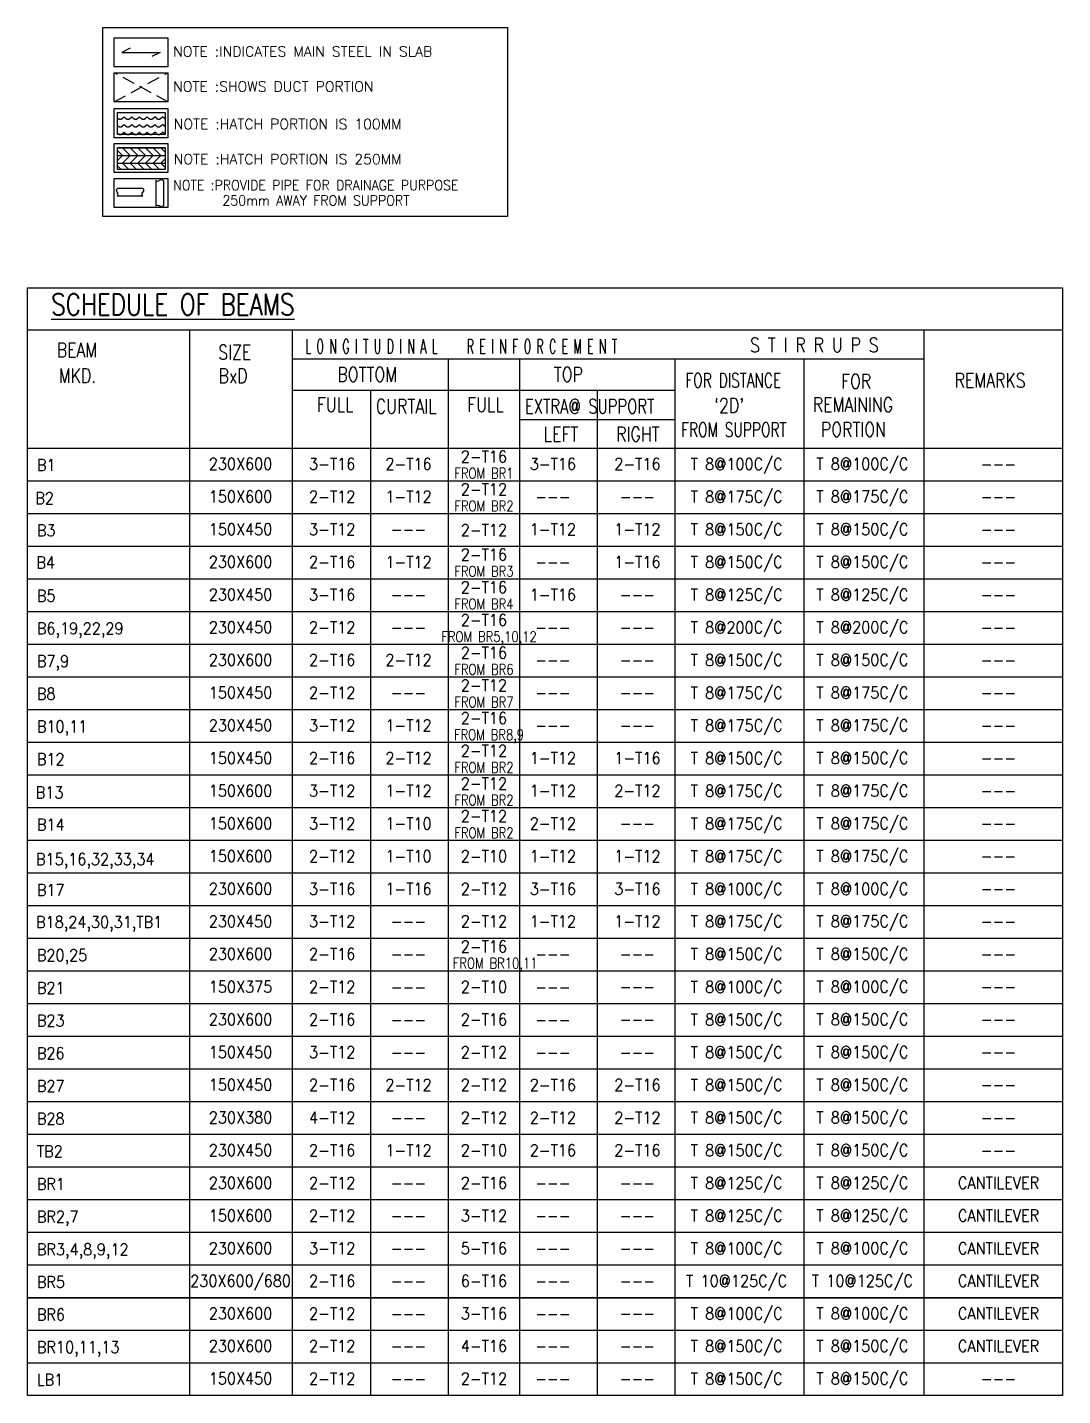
# Model space of a CAD drawing. Extents: x 2365 to 2407.4, y 758 to 784.8.
# Drawn here: x 2387.11 to 2407.35, y 758.04 to 784.78 of the extents above; entities that cross this region are included whole.
import ezdxf
from ezdxf.enums import TextEntityAlignment as Align

# ---------------------------------------------------------------- set-up
doc = ezdxf.new("R2010")
doc.units = 0
doc.linetypes.add('HIDDEN', pattern=[0.375, 0.25, -0.125])
for name, color, linetype in [('BORDER__BM_', 40, 'CONTINUOUS'), ('DUCT__BM_', 8, 'HIDDEN'), ('SCHEDULE_TEXT__BM_', 7, 'CONTINUOUS'), ('SECTION_BORDER__BM_', 8, 'CONTINUOUS'), ('SLAB_MARK__BM_', 251, 'CONTINUOUS'), ('SLEEVE__BM_', 80, 'CONTINUOUS'), ('SUB_TITLE__BM_', 3, 'CONTINUOUS'), ('SUNK_BY_150MM__BM_', 44, 'CONTINUOUS'), ('SUNK_BY_200MM__BM_', 201, 'CONTINUOUS'), ('TABLE__BM_', 251, 'CONTINUOUS'), ('TEXT_LEGEND___BM_', 7, 'CONTINUOUS'), ('TITLE__BM_', 6, 'CONTINUOUS')]:
    doc.layers.add(name, color=color, linetype=linetype)
doc.styles.add('ROMANS', font='romans')

# ---------------------------------------------------------------- blocks, each defined once
blk = doc.blocks.new('PIPE')
at = {"layer": 'SLEEVE__BM_'}
for p, q in [((0.001, 0.517), (0.001, 0.016)), ((0.151, 0.518), (0.151, 0.015))]:
    blk.add_line(p, q, dxfattribs=at)
for points in [[(0.151, 0.518, -0.422034), (0.076, 0.518)], [(0.151, 0.015, 0.422765), (0.076, 0.015)]]:
    blk.add_lwpolyline(points, format="xyb", dxfattribs=at)
for centre, start, end in [((0.039, 0.48), 44.6329, 135.5046), ((0.039, 0.053), 224.4858, 315.3902)]:
    blk.add_arc(centre, 0.0532, start, end, dxfattribs=at)

msp = doc.modelspace()

# ---------------------------------------------------------------- hatches: boundary and pattern name
at = {"layer": 'SUNK_BY_150MM__BM_'}
h = msp.add_hatch(dxfattribs=at)
h.set_pattern_fill('WATER', color=256, scale=0.15, style=0)
h.set_pattern_definition([(0, (2958.31327, 1133.98773), (0, 0.15), [0.03, -0.12]), (45, (2958.37327, 1134.00273), (0, 0.15), [0.042426407, -0.169705628]), (135, (2958.43327, 1134.00273), (-0.15, 0), [0.042426407, -0.169705628]), (26.565051, (2958.343273, 1133.987725), (0.15, 1e-10), [0.03354, -0.301870197]), (333.434949, (2958.433273, 1134.002725), (0.15, -1e-10), [0.03354, -0.301870197])])
h.paths.add_polyline_path([(2388.872, 783.112), (2388.872, 782.682), (2389.807, 782.682), (2389.807, 783.112)])
at = {"layer": 'SUNK_BY_200MM__BM_'}
h = msp.add_hatch(dxfattribs=at)
h.set_pattern_fill('GLB', color=256, scale=0.15, style=0)
h.set_pattern_definition([(0, (3222.07209, 1391.4239), (0, 0.15), []), (315, (3222.07209, 1391.42389), (0.15, 0), [0.212132034, -0.212132034]), (45, (3222.07209, 1391.42389), (0.15, 0), [0.212132034, -0.212132034])])
h.paths.add_polyline_path([(2388.872, 782.429), (2388.872, 781.999), (2389.807, 781.999), (2389.807, 782.429)])

# ---------------------------------------------------------------- linework, layer by layer
at = {"layer": 'BORDER__BM_'}
for p, q in [((2387.112, 778.867), (2407.351, 778.867)), ((2407.351, 776.55), (2387.112, 776.55))]:
    msp.add_line(p, q, dxfattribs=at)
msp.add_lwpolyline([(2387.112, 779.69), (2407.351, 779.69), (2407.351, 758.036), (2387.112, 758.036)], close=True, dxfattribs=at)
at = {"layer": 'DUCT__BM_'}
for p, q in [((2388.81, 783.322), (2389.861, 783.893)), ((2389.861, 783.322), (2388.81, 783.893))]:
    msp.add_line(p, q, dxfattribs=at)
at = {"layer": 'SECTION_BORDER__BM_'}
for points in [[(2388.585, 784.779), (2396.498, 784.779), (2396.498, 781.083), (2388.585, 781.083)], [(2388.81, 784.577), (2389.861, 784.577), (2389.861, 784.005), (2388.81, 784.005)], [(2388.81, 783.893), (2389.861, 783.893), (2389.861, 783.322), (2388.81, 783.322)], [(2388.81, 783.194), (2389.861, 783.194), (2389.861, 782.623), (2388.81, 782.623)], [(2388.81, 782.511), (2389.861, 782.511), (2389.861, 781.94), (2388.81, 781.94)], [(2388.81, 781.828), (2389.861, 781.828), (2389.861, 781.256), (2388.81, 781.256)]]:
    msp.add_lwpolyline(points, close=True, dxfattribs=at)
at = {"layer": 'SLAB_MARK__BM_'}
msp.add_lwpolyline([(2389.124, 784.373), (2388.961, 784.291), (2389.71, 784.291), (2389.547, 784.209)], dxfattribs=at)
at = {"layer": 'SUNK_BY_150MM__BM_'}
msp.add_lwpolyline([(2388.872, 783.112), (2389.807, 783.112), (2389.807, 782.682), (2388.872, 782.682)], close=True, dxfattribs=at)
at = {"layer": 'SUNK_BY_200MM__BM_'}
msp.add_lwpolyline([(2388.872, 782.429), (2389.807, 782.429), (2389.807, 781.999), (2388.872, 781.999)], close=True, dxfattribs=at)
at = {"layer": 'TABLE__BM_'}
for p, q in [((2390.281, 778.867), (2390.281, 776.55)), ((2392.291, 778.867), (2392.291, 776.55)), ((2392.291, 778.867), (2392.291, 776.55)), ((2392.291, 778.867), (2392.291, 758.036)), ((2404.641, 778.867), (2404.641, 776.55)), ((2404.641, 778.867), (2404.641, 758.036)), ((2404.641, 778.295), (2392.291, 778.295)), ((2395.336, 778.295), (2395.336, 776.55)), ((2395.336, 778.295), (2395.336, 776.55)), ((2395.336, 778.295), (2395.336, 758.036)), ((2396.735, 778.295), (2396.735, 776.55)), ((2396.735, 778.295), (2396.735, 758.036)), ((2399.77, 778.295), (2399.77, 776.55)), ((2399.77, 778.295), (2399.77, 776.55)), ((2399.77, 778.295), (2399.77, 758.036)), ((2402.289, 778.295), (2402.289, 776.55)), ((2402.289, 778.295), (2402.289, 758.036)), ((2392.291, 777.685), (2395.336, 777.685)), ((2393.818, 777.685), (2393.818, 776.55)), ((2393.818, 777.685), (2393.818, 776.55)), ((2393.818, 777.685), (2393.818, 758.036)), ((2395.336, 777.685), (2399.77, 777.685)), ((2396.735, 777.685), (2396.735, 776.55)), ((2398.252, 777.685), (2398.252, 776.55)), ((2398.252, 777.685), (2398.252, 758.036)), ((2399.77, 777.685), (2399.77, 776.55)), ((2396.735, 777.118), (2399.77, 777.118)), ((2398.252, 777.118), (2398.252, 776.55)), ((2390.281, 776.55), (2390.281, 771.439)), ((2392.291, 776.55), (2392.291, 771.439)), ((2393.818, 776.55), (2393.818, 771.439)), ((2395.336, 776.55), (2395.336, 771.439)), ((2396.735, 776.55), (2396.735, 771.439)), ((2398.252, 776.55), (2398.252, 771.439)), ((2399.77, 776.55), (2399.77, 771.439)), ((2399.77, 776.55), (2399.77, 771.439)), ((2399.77, 776.55), (2399.77, 771.439)), ((2402.289, 776.55), (2402.289, 771.439)), ((2404.641, 776.55), (2404.641, 771.439)), ((2407.351, 775.912), (2387.112, 775.912)), ((2407.351, 775.273), (2387.112, 775.273)), ((2407.351, 774.634), (2387.112, 774.634)), ((2407.351, 773.995), (2387.112, 773.995)), ((2407.351, 773.356), (2387.112, 773.356)), ((2407.351, 772.717), (2387.112, 772.717)), ((2407.351, 772.078), (2387.112, 772.078)), ((2407.351, 771.439), (2387.112, 771.439)), ((2390.281, 771.439), (2390.281, 766.972)), ((2407.351, 770.8), (2387.112, 770.8)), ((2392.291, 770.8), (2392.291, 766.972)), ((2393.818, 770.8), (2393.818, 766.972)), ((2395.336, 770.8), (2395.336, 766.972)), ((2396.735, 770.8), (2396.735, 766.972)), ((2398.252, 770.8), (2398.252, 766.972)), ((2399.77, 770.8), (2399.77, 766.972)), ((2399.77, 770.8), (2399.77, 766.972)), ((2399.77, 770.8), (2399.77, 766.972)), ((2402.289, 770.8), (2402.289, 766.972)), ((2404.641, 770.8), (2404.641, 766.972)), ((2407.351, 770.162), (2387.112, 770.162)), ((2407.351, 769.523), (2387.112, 769.523)), ((2407.351, 768.884), (2387.112, 768.884)), ((2407.351, 768.245), (2387.112, 768.245)), ((2407.351, 767.608), (2387.112, 767.608)), ((2407.351, 767.606), (2387.112, 767.606)), ((2390.281, 767.606), (2390.281, 758.036)), ((2392.291, 767.606), (2392.291, 758.673)), ((2393.818, 767.606), (2393.818, 758.673)), ((2395.336, 767.606), (2395.336, 766.271)), ((2396.735, 767.606), (2396.735, 766.271)), ((2398.252, 767.606), (2398.252, 758.036)), ((2399.77, 767.606), (2399.77, 758.036)), ((2402.289, 767.606), (2402.289, 758.036)), ((2404.641, 767.606), (2404.641, 758.036)), ((2407.351, 766.972), (2387.112, 766.972)), ((2407.351, 766.969), (2387.112, 766.969)), ((2390.281, 766.972), (2390.281, 766.969)), ((2392.291, 766.972), (2392.291, 766.969)), ((2393.818, 766.972), (2393.818, 766.969)), ((2395.336, 766.972), (2395.336, 766.969)), ((2396.735, 766.972), (2396.735, 766.969)), ((2398.252, 766.972), (2398.252, 766.969)), ((2399.77, 766.972), (2399.77, 766.967)), ((2399.77, 766.972), (2399.77, 766.967)), ((2399.77, 766.972), (2399.77, 766.969)), ((2402.289, 766.972), (2402.289, 766.969)), ((2404.641, 766.972), (2404.641, 766.969)), ((2407.351, 766.335), (2387.112, 766.335)), ((2407.351, 766.333), (2387.112, 766.333)), ((2407.351, 766.333), (2387.112, 766.333)), ((2407.351, 765.694), (2387.112, 765.694)), ((2407.351, 765.055), (2387.112, 765.055)), ((2407.351, 764.416), (2387.112, 764.416)), ((2407.351, 763.777), (2387.112, 763.777)), ((2407.351, 763.138), (2387.112, 763.138)), ((2407.351, 762.499), (2387.112, 762.499)), ((2407.351, 761.86), (2387.112, 761.86)), ((2407.351, 761.222), (2387.112, 761.222)), ((2407.351, 760.583), (2387.112, 760.583)), ((2407.351, 759.946), (2387.112, 759.946)), ((2407.351, 759.944), (2387.112, 759.944)), ((2407.351, 759.309), (2387.112, 759.309)), ((2407.351, 758.673), (2387.112, 758.673)), ((2407.351, 758.673), (2387.112, 758.673))]:
    msp.add_line(p, q, dxfattribs=at)

# ---------------------------------------------------------------- block references
at = {"layer": 'SLEEVE__BM_', "xscale": -0.9962016975403694, "yscale": 0.9962016975403694, "zscale": 0.996201697540334}
msp.add_blockref('PIPE', (2389.773, 781.274), dxfattribs=at)
at = {"layer": 'SLEEVE__BM_', "xscale": -0.9962016975403694, "yscale": 0.9962016975403694, "zscale": 0.996201697540334, "rotation": 90}
msp.add_blockref('PIPE', (2389.385, 781.634), dxfattribs=at)

# ---------------------------------------------------------------- texts
at = {"layer": 'SCHEDULE_TEXT__BM_', "linetype": 'CONTINUOUS', "style": 'ROMANS'}
for s, height, width, p in [('230X600', 0.23, 0.9, (2391.28, 776.133)), ('3-T16', 0.23, 0.9, (2393.071, 776.132)), ('2-T16', 0.23, 0.9, (2394.563, 776.132)), ('2-T16', 0.23, 0.9, (2396.038, 776.275)), ('3-T16', 0.23, 0.9, (2397.386, 776.132)), ('2-T16', 0.23, 0.9, (2399.039, 776.132)), ('T 8@100C/C', 0.23, 0.9, (2400.978, 776.13)), ('T 8@100C/C', 0.23, 0.9, (2403.436, 776.133)), ('FROM BR1', 0.207, 0.8, (2396.038, 775.96)), ('---', 0.23, 0.9, (2406.098, 776.133)), ('2-T12', 0.23, 0.9, (2396.038, 775.636)), ('150X600', 0.23, 0.9, (2391.28, 775.494)), ('2-T12', 0.23, 0.9, (2393.071, 775.493)), ('1-T12', 0.23, 0.9, (2394.563, 775.493)), ('---', 0.23, 0.9, (2397.386, 775.493)), ('---', 0.23, 0.9, (2399.039, 775.493)), ('T 8@175C/C', 0.23, 0.9, (2400.978, 775.491)), ('T 8@175C/C', 0.23, 0.9, (2403.436, 775.494)), ('---', 0.23, 0.9, (2406.098, 775.494)), ('FROM BR2', 0.207, 0.8, (2396.038, 775.321)), ('150X450', 0.23, 0.9, (2391.28, 774.855)), ('3-T12', 0.23, 0.9, (2393.071, 774.854)), ('2-T12', 0.23, 0.9, (2396.038, 774.839)), ('1-T12', 0.23, 0.9, (2397.386, 774.854)), ('1-T12', 0.23, 0.9, (2399.039, 774.854)), ('T 8@150C/C', 0.23, 0.9, (2400.978, 774.852)), ('T 8@150C/C', 0.23, 0.9, (2403.436, 774.855)), ('---', 0.23, 0.9, (2394.563, 774.854)), ('---', 0.23, 0.9, (2406.098, 774.855)), ('2-T16', 0.23, 0.9, (2396.038, 774.359)), ('T 8@150C/C', 0.23, 0.9, (2400.978, 774.213)), ('T 8@150C/C', 0.23, 0.9, (2403.436, 774.216)), ('230X600', 0.23, 0.9, (2391.28, 774.217)), ('2-T16', 0.23, 0.9, (2393.071, 774.215)), ('1-T12', 0.23, 0.9, (2394.563, 774.215)), ('FROM BR3', 0.207, 0.8, (2396.038, 774.044)), ('---', 0.23, 0.9, (2397.386, 774.215)), ('1-T16', 0.23, 0.9, (2399.039, 774.215)), ('---', 0.23, 0.9, (2406.098, 774.216)), ('2-T16', 0.23, 0.9, (2396.038, 773.72)), ('230X450', 0.23, 0.9, (2391.28, 773.578)), ('3-T16', 0.23, 0.9, (2393.071, 773.576)), ('1-T16', 0.23, 0.9, (2397.386, 773.576)), ('T 8@125C/C', 0.23, 0.9, (2400.978, 773.575)), ('T 8@125C/C', 0.23, 0.9, (2403.436, 773.577)), ('---', 0.23, 0.9, (2394.563, 773.576)), ('FROM BR4', 0.207, 0.8, (2396.038, 773.405)), ('---', 0.23, 0.9, (2399.039, 773.576)), ('---', 0.23, 0.9, (2406.098, 773.577)), ('230X450', 0.23, 0.9, (2391.28, 772.939)), ('2-T12', 0.23, 0.9, (2393.071, 772.937)), ('2-T16', 0.23, 0.9, (2396.038, 773.081)), ('T 8@200C/C', 0.23, 0.9, (2400.978, 772.936)), ('T 8@200C/C', 0.23, 0.9, (2403.436, 772.938)), ('---', 0.23, 0.9, (2394.563, 772.937)), ('FROM BR5,10,12', 0.207, 0.8, (2396.138, 772.766)), ('---', 0.23, 0.9, (2397.386, 772.937)), ('---', 0.23, 0.9, (2399.039, 772.937)), ('---', 0.23, 0.9, (2406.098, 772.938)), ('2-T16', 0.23, 0.9, (2396.038, 772.442)), ('230X600', 0.23, 0.9, (2391.28, 772.3)), ('2-T16', 0.23, 0.9, (2393.071, 772.299)), ('2-T12', 0.23, 0.9, (2394.563, 772.299)), ('---', 0.23, 0.9, (2397.386, 772.299)), ('---', 0.23, 0.9, (2399.039, 772.299)), ('T 8@150C/C', 0.23, 0.9, (2400.978, 772.297)), ('T 8@150C/C', 0.23, 0.9, (2403.436, 772.3)), ('---', 0.23, 0.9, (2406.098, 772.3)), ('FROM BR6', 0.207, 0.8, (2396.038, 772.127)), ('150X450', 0.23, 0.9, (2391.28, 771.661)), ('2-T12', 0.23, 0.9, (2393.071, 771.66)), ('2-T12', 0.23, 0.9, (2396.038, 771.803)), ('T 8@175C/C', 0.23, 0.9, (2400.978, 771.658)), ('T 8@175C/C', 0.23, 0.9, (2403.436, 771.661)), ('---', 0.23, 0.9, (2394.563, 771.66)), ('FROM BR7', 0.207, 0.8, (2396.038, 771.488)), ('---', 0.23, 0.9, (2397.386, 771.66)), ('---', 0.23, 0.9, (2399.039, 771.66)), ('---', 0.23, 0.9, (2406.098, 771.661)), ('2-T16', 0.23, 0.9, (2396.038, 771.164)), ('T 8@175C/C', 0.23, 0.9, (2400.978, 771.019)), ('T 8@175C/C', 0.23, 0.9, (2403.436, 771.022)), ('230X450', 0.23, 0.9, (2391.28, 771.022)), ('3-T12', 0.23, 0.9, (2393.071, 771.021)), ('1-T12', 0.23, 0.9, (2394.563, 771.021)), ('FROM BR8,9', 0.207, 0.8, (2396.138, 770.849)), ('---', 0.23, 0.9, (2397.386, 771.021)), ('---', 0.23, 0.9, (2399.039, 771.021)), ('---', 0.23, 0.9, (2406.098, 771.022)), ('2-T12', 0.23, 0.9, (2396.038, 770.525)), ('150X450', 0.23, 0.9, (2391.28, 770.383)), ('2-T16', 0.23, 0.9, (2393.071, 770.382)), ('2-T12', 0.23, 0.9, (2394.563, 770.382)), ('1-T12', 0.23, 0.9, (2397.386, 770.382)), ('1-T16', 0.23, 0.9, (2399.039, 770.382)), ('T 8@150C/C', 0.23, 0.9, (2400.978, 770.38)), ('T 8@150C/C', 0.23, 0.9, (2403.436, 770.383)), ('---', 0.23, 0.9, (2406.098, 770.383)), ('FROM BR2', 0.207, 0.8, (2396.038, 770.21)), ('150X600', 0.23, 0.9, (2391.28, 769.744)), ('3-T12', 0.23, 0.9, (2393.071, 769.743)), ('1-T12', 0.23, 0.9, (2394.563, 769.743)), ('2-T12', 0.23, 0.9, (2396.038, 769.886)), ('1-T12', 0.23, 0.9, (2397.386, 769.743)), ('2-T12', 0.23, 0.9, (2399.039, 769.743)), ('T 8@175C/C', 0.23, 0.9, (2400.978, 769.741)), ('T 8@175C/C', 0.23, 0.9, (2403.436, 769.744)), ('FROM BR2', 0.207, 0.8, (2396.038, 769.571)), ('---', 0.23, 0.9, (2406.098, 769.744)), ('2-T12', 0.23, 0.9, (2396.038, 769.248)), ('150X600', 0.23, 0.9, (2391.28, 769.105)), ('3-T12', 0.23, 0.9, (2393.071, 769.104)), ('1-T10', 0.23, 0.9, (2394.563, 769.104)), ('FROM BR2', 0.207, 0.8, (2396.038, 768.933)), ('2-T12', 0.23, 0.9, (2397.386, 769.104)), ('---', 0.23, 0.9, (2399.039, 769.104)), ('T 8@175C/C', 0.23, 0.9, (2400.978, 769.102)), ('T 8@175C/C', 0.23, 0.9, (2403.436, 769.105)), ('---', 0.23, 0.9, (2406.098, 769.105)), ('150X600', 0.23, 0.9, (2391.28, 768.467)), ('2-T12', 0.23, 0.9, (2393.071, 768.465)), ('1-T10', 0.23, 0.9, (2394.563, 768.465)), ('2-T10', 0.23, 0.9, (2396.038, 768.465)), ('1-T12', 0.23, 0.9, (2397.386, 768.465)), ('1-T12', 0.23, 0.9, (2399.039, 768.465)), ('T 8@175C/C', 0.23, 0.9, (2400.978, 768.463)), ('T 8@175C/C', 0.23, 0.9, (2403.436, 768.466)), ('---', 0.23, 0.9, (2406.098, 768.466)), ('T 8@100C/C', 0.23, 0.9, (2400.978, 767.825)), ('T 8@100C/C', 0.23, 0.9, (2403.436, 767.827)), ('230X600', 0.23, 0.9, (2391.28, 767.828)), ('3-T16', 0.23, 0.9, (2393.071, 767.826)), ('1-T16', 0.23, 0.9, (2394.563, 767.826)), ('2-T12', 0.23, 0.9, (2396.038, 767.826)), ('3-T16', 0.23, 0.9, (2397.386, 767.826)), ('3-T16', 0.23, 0.9, (2399.039, 767.826)), ('---', 0.23, 0.9, (2406.098, 767.827)), ('230X450', 0.23, 0.9, (2391.28, 767.191)), ('3-T12', 0.23, 0.9, (2393.071, 767.192)), ('---', 0.23, 0.9, (2394.563, 767.19)), ('2-T12', 0.23, 0.9, (2396.038, 767.192)), ('1-T12', 0.23, 0.9, (2397.386, 767.19)), ('1-T12', 0.23, 0.9, (2399.039, 767.192)), ('T 8@175C/C', 0.23, 0.9, (2400.978, 767.19)), ('T 8@175C/C', 0.23, 0.9, (2403.436, 767.193)), ('---', 0.23, 0.9, (2406.098, 767.193)), ('230X600', 0.23, 0.9, (2391.28, 766.554)), ('2-T16', 0.23, 0.9, (2393.071, 766.553)), ('2-T16', 0.23, 0.9, (2396.038, 766.699)), ('T 8@150C/C', 0.23, 0.9, (2400.978, 766.551)), ('T 8@150C/C', 0.23, 0.9, (2403.436, 766.554)), ('---', 0.23, 0.9, (2394.563, 766.551)), ('FROM BR10,11', 0.207, 0.8, (2396.257, 766.384)), ('---', 0.23, 0.9, (2397.386, 766.551)), ('---', 0.23, 0.9, (2399.039, 766.553)), ('---', 0.23, 0.9, (2406.098, 766.554)), ('150X375', 0.23, 0.9, (2391.28, 765.913)), ('2-T12', 0.23, 0.9, (2393.071, 765.912)), ('---', 0.23, 0.9, (2394.563, 765.91)), ('2-T10', 0.23, 0.9, (2396.038, 765.912)), ('---', 0.23, 0.9, (2397.386, 765.91)), ('---', 0.23, 0.9, (2399.039, 765.912)), ('T 8@100C/C', 0.23, 0.9, (2400.978, 765.91)), ('T 8@100C/C', 0.23, 0.9, (2403.436, 765.913)), ('---', 0.23, 0.9, (2406.098, 765.913)), ('230X600', 0.23, 0.9, (2391.28, 765.274)), ('2-T16', 0.23, 0.9, (2393.071, 765.273)), ('2-T16', 0.23, 0.9, (2396.038, 765.273)), ('T 8@150C/C', 0.23, 0.9, (2400.978, 765.271)), ('T 8@150C/C', 0.23, 0.9, (2403.436, 765.274)), ('---', 0.23, 0.9, (2394.563, 765.271)), ('---', 0.23, 0.9, (2397.386, 765.271)), ('---', 0.23, 0.9, (2399.039, 765.273)), ('---', 0.23, 0.9, (2406.098, 765.274)), ('150X450', 0.23, 0.9, (2391.28, 764.635)), ('3-T12', 0.23, 0.9, (2393.071, 764.634)), ('2-T12', 0.23, 0.9, (2396.038, 764.634)), ('T 8@150C/C', 0.23, 0.9, (2400.978, 764.632)), ('T 8@150C/C', 0.23, 0.9, (2403.436, 764.635)), ('---', 0.23, 0.9, (2394.563, 764.632)), ('---', 0.23, 0.9, (2397.386, 764.632)), ('---', 0.23, 0.9, (2399.039, 764.634)), ('---', 0.23, 0.9, (2406.098, 764.635)), ('150X450', 0.23, 0.9, (2391.28, 763.997)), ('2-T16', 0.23, 0.9, (2393.071, 763.995)), ('2-T12', 0.23, 0.9, (2394.563, 763.993)), ('2-T12', 0.23, 0.9, (2396.038, 763.995)), ('2-T16', 0.23, 0.9, (2397.386, 763.993)), ('2-T16', 0.23, 0.9, (2399.039, 763.995)), ('T 8@150C/C', 0.23, 0.9, (2400.978, 763.993)), ('T 8@150C/C', 0.23, 0.9, (2403.436, 763.996)), ('---', 0.23, 0.9, (2406.098, 763.996)), ('230X380', 0.23, 0.9, (2391.28, 763.358)), ('4-T12', 0.23, 0.9, (2393.071, 763.356)), ('2-T12', 0.23, 0.9, (2396.038, 763.356)), ('2-T12', 0.23, 0.9, (2397.386, 763.354)), ('2-T12', 0.23, 0.9, (2399.039, 763.356)), ('T 8@150C/C', 0.23, 0.9, (2400.978, 763.355)), ('T 8@150C/C', 0.23, 0.9, (2403.436, 763.357)), ('---', 0.23, 0.9, (2394.563, 763.354)), ('---', 0.23, 0.9, (2406.098, 763.357)), ('T 8@150C/C', 0.23, 0.9, (2400.978, 762.716)), ('T 8@150C/C', 0.23, 0.9, (2403.436, 762.718)), ('230X450', 0.23, 0.9, (2391.28, 762.719)), ('2-T16', 0.23, 0.9, (2393.071, 762.717)), ('1-T12', 0.23, 0.9, (2394.563, 762.715)), ('2-T10', 0.23, 0.9, (2396.038, 762.717)), ('2-T16', 0.23, 0.9, (2397.386, 762.715)), ('2-T16', 0.23, 0.9, (2399.039, 762.717)), ('---', 0.23, 0.9, (2406.098, 762.718)), ('230X600', 0.23, 0.9, (2391.28, 762.08)), ('2-T12', 0.23, 0.9, (2393.071, 762.079)), ('2-T16', 0.23, 0.9, (2396.038, 762.079)), ('T 8@125C/C', 0.23, 0.9, (2400.978, 762.077)), ('T 8@125C/C', 0.23, 0.9, (2403.436, 762.08)), ('CANTILEVER', 0.23, 0.9, (2406.098, 762.08)), ('---', 0.23, 0.9, (2394.563, 762.076)), ('---', 0.23, 0.9, (2397.386, 762.076)), ('---', 0.23, 0.9, (2399.039, 762.079)), ('150X600', 0.23, 0.9, (2391.28, 761.441)), ('2-T12', 0.23, 0.9, (2393.071, 761.44)), ('3-T12', 0.23, 0.9, (2396.038, 761.44)), ('T 8@125C/C', 0.23, 0.9, (2400.978, 761.438)), ('T 8@125C/C', 0.23, 0.9, (2403.436, 761.441)), ('CANTILEVER', 0.23, 0.9, (2406.098, 761.441)), ('---', 0.23, 0.9, (2394.563, 761.437)), ('---', 0.23, 0.9, (2397.386, 761.437)), ('---', 0.23, 0.9, (2399.039, 761.44)), ('230X600', 0.23, 0.9, (2391.28, 760.802)), ('3-T12', 0.23, 0.9, (2393.071, 760.801)), ('---', 0.23, 0.9, (2394.563, 760.799)), ('5-T16', 0.23, 0.9, (2396.038, 760.801)), ('---', 0.23, 0.9, (2397.386, 760.799)), ('---', 0.23, 0.9, (2399.039, 760.801)), ('T 8@100C/C', 0.23, 0.9, (2400.978, 760.799)), ('T 8@100C/C', 0.23, 0.9, (2403.436, 760.802)), ('CANTILEVER', 0.23, 0.9, (2406.098, 760.802)), ('230X600/680', 0.23, 0.9, (2391.28, 760.165)), ('2-T16', 0.23, 0.9, (2393.071, 760.164)), ('6-T16', 0.23, 0.9, (2396.038, 760.164)), ('T 10@125C/C', 0.23, 0.9, (2400.978, 760.162)), ('T 10@125C/C', 0.23, 0.9, (2403.436, 760.165)), ('CANTILEVER', 0.23, 0.9, (2406.098, 760.165)), ('---', 0.23, 0.9, (2394.563, 760.162)), ('---', 0.23, 0.9, (2397.386, 760.162)), ('---', 0.23, 0.9, (2399.039, 760.164)), ('T 8@100C/C', 0.23, 0.9, (2400.978, 759.526)), ('T 8@100C/C', 0.23, 0.9, (2403.436, 759.528)), ('230X600', 0.23, 0.9, (2391.28, 759.529)), ('2-T12', 0.23, 0.9, (2393.071, 759.527)), ('---', 0.23, 0.9, (2394.563, 759.525)), ('3-T16', 0.23, 0.9, (2396.038, 759.527)), ('---', 0.23, 0.9, (2397.386, 759.525)), ('---', 0.23, 0.9, (2399.039, 759.527)), ('CANTILEVER', 0.23, 0.9, (2406.098, 759.528)), ('230X600', 0.23, 0.9, (2391.28, 758.892)), ('2-T12', 0.23, 0.9, (2393.071, 758.891)), ('---', 0.23, 0.9, (2394.563, 758.889)), ('4-T16', 0.23, 0.9, (2396.038, 758.891)), ('---', 0.23, 0.9, (2397.386, 758.889)), ('---', 0.23, 0.9, (2399.039, 758.891)), ('T 8@150C/C', 0.23, 0.9, (2400.978, 758.889)), ('T 8@150C/C', 0.23, 0.9, (2403.436, 758.892)), ('CANTILEVER', 0.23, 0.9, (2406.098, 758.892)), ('150X450', 0.23, 0.9, (2391.28, 758.255)), ('2-T12', 0.23, 0.9, (2393.071, 758.254)), ('2-T12', 0.23, 0.9, (2396.038, 758.254)), ('T 8@150C/C', 0.23, 0.9, (2400.978, 758.252)), ('T 8@150C/C', 0.23, 0.9, (2403.436, 758.255)), ('---', 0.23, 0.9, (2394.563, 758.252)), ('---', 0.23, 0.9, (2397.386, 758.252)), ('---', 0.23, 0.9, (2399.039, 758.254)), ('---', 0.23, 0.9, (2406.098, 758.255))]:
    msp.add_text(s, height=height, dxfattribs=dict(at, width=width)).set_placement(p, align=Align.CENTER)
at = {"layer": 'SCHEDULE_TEXT__BM_', "linetype": 'CONTINUOUS', "style": 'ROMANS', "width": 0.9}
for s, p in [('B1', (2387.298, 776.11)), ('B2', (2387.267, 775.463)), ('B3', (2387.298, 774.832)), ('B4', (2387.289, 774.205)), ('B5', (2387.298, 773.554)), ('B6,19,22,29', (2387.298, 772.916)), ('B7,9', (2387.298, 772.277)), ('B8', (2387.298, 771.638)), ('B10,11', (2387.298, 770.999)), ('B12', (2387.298, 770.36)), ('B13', (2387.276, 769.709)), ('B14', (2387.298, 769.082)), ('B15,16,32,33,34', (2387.282, 768.407)), ('B17', (2387.298, 767.804)), ('B18,24,30,31,TB1', (2387.282, 767.178)), ('B20,25', (2387.298, 766.531)), ('B21', (2387.298, 765.89)), ('B23', (2387.298, 765.251)), ('B26', (2387.298, 764.612)), ('B27', (2387.298, 763.973)), ('B28', (2387.298, 763.334)), ('TB2', (2387.298, 762.696)), ('BR1', (2387.298, 762.057)), ('BR2,7', (2387.298, 761.418)), ('BR3,4,8,9,12', (2387.298, 760.779)), ('BR5', (2387.298, 760.142)), ('BR6', (2387.298, 759.506)), ('BR10,11,13', (2387.298, 758.869)), ('LB1', (2387.298, 758.232))]:
    msp.add_text(s, height=0.23, dxfattribs=at).set_placement(p)
at = {"layer": 'SUB_TITLE__BM_', "style": 'ROMANS'}
for s, height, width, p in [('BEAM', 0.2811, 0.8, (2387.686, 778.334)), ('SIZE', 0.2811, 0.8, (2390.843, 778.29)), ('L O N G I T U D I N A L   R E I N F O R C E M E N T', 0.28111, 0.55, (2392.547, 778.402)), ('S T I R R U P S', 0.28111, 0.8, (2401.24, 778.432)), ('MKD.', 0.2811, 0.8, (2387.725, 777.833)), ('BxD', 0.2811, 0.8, (2390.849, 777.828)), ('BOTTOM', 0.2811, 0.8, (2393.173, 777.854)), ('TOP', 0.2811, 0.8, (2397.404, 777.854)), ('FOR DISTANCE ', 0.28111, 0.7, (2399.977, 777.742)), ('FOR', 0.2811, 0.8, (2403.022, 777.722)), ('REMARKS', 0.2811, 0.8, (2405.24, 777.741)), ('FULL', 0.2811, 0.8, (2392.774, 777.264)), ('CURTAIL', 0.2811, 0.8, (2393.925, 777.232)), ('FULL', 0.2811, 0.8, (2395.712, 777.264)), ('EXTRA@ SUPPORT', 0.28111, 0.75, (2396.841, 777.232)), (" `2D'", 0.2811, 0.8, (2400.383, 777.248)), ('REMAINING ', 0.2811, 0.8, (2402.467, 777.265)), ('LEFT', 0.2811, 0.8, (2397.206, 776.688)), ('RIGHT', 0.2811, 0.8, (2398.624, 776.688)), ('FROM SUPPORT', 0.28111, 0.7, (2399.894, 776.775)), ('PORTION', 0.2811, 0.8, (2402.625, 776.779))]:
    msp.add_text(s, height=height, dxfattribs=dict(at, width=width)).set_placement(p)
at = {"layer": 'TEXT_LEGEND___BM_', "linetype": 'CONTINUOUS', "style": 'ROMANS'}
for s, p in [('NOTE :INDICATES MAIN STEEL IN SLAB', (2389.962, 784.207)), ('NOTE :SHOWS DUCT PORTION', (2389.962, 783.524)), ('NOTE :HATCH PORTION IS 100MM ', (2389.973, 782.789)), ('NOTE :HATCH PORTION IS 250MM ', (2389.974, 782.103))]:
    msp.add_text(s, height=0.2, dxfattribs=at).set_placement(p)
at = {"layer": 'TEXT_LEGEND___BM_', "linetype": 'CONTINUOUS', "style": 'ROMANS', "width": 0.9}
for s, p in [('NOTE :PROVIDE PIPE FOR DRAINAGE PURPOSE', (2389.962, 781.595)), ('250mm AWAY FROM SUPPORT ', (2390.926, 781.296))]:
    msp.add_text(s, height=0.2, dxfattribs=at).set_placement(p)
at = {"layer": 'TITLE__BM_', "style": 'ROMANS', "width": 0.8}
msp.add_text('%%uSCHEDULE OF BEAMS', height=0.41431, dxfattribs=at).set_placement((2387.577, 779.157))

doc.saveas('drawing.dxf')
